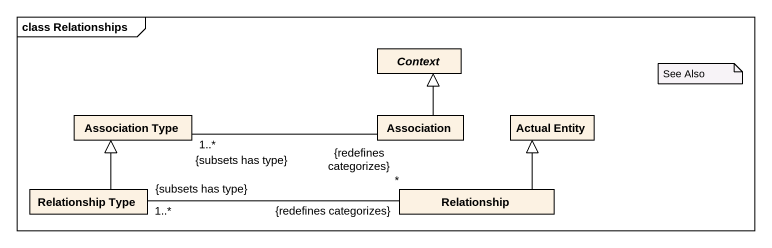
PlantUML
@startuml
mainframe class Relationships
hide circle
hide empty members
abstract class Context
class "Association Type" as Association_Type
class Association
class "Actual Entity" as Actual_Entity
class "Relationship Type" as Relationship_Type
class Relationship
Association_Type "1..*\n{subsets has type}" -right- "{redefines categorizes}" Association
Association -up-|> Context
Relationship_Type -up-|> Association_Type
Relationship_Type "1..*\n{subsets has type}" -right- "*\n{redefines categorizes}" Relationship
Relationship -up-|> Actual_Entity
note as N1
  See Also
end note
@enduml
